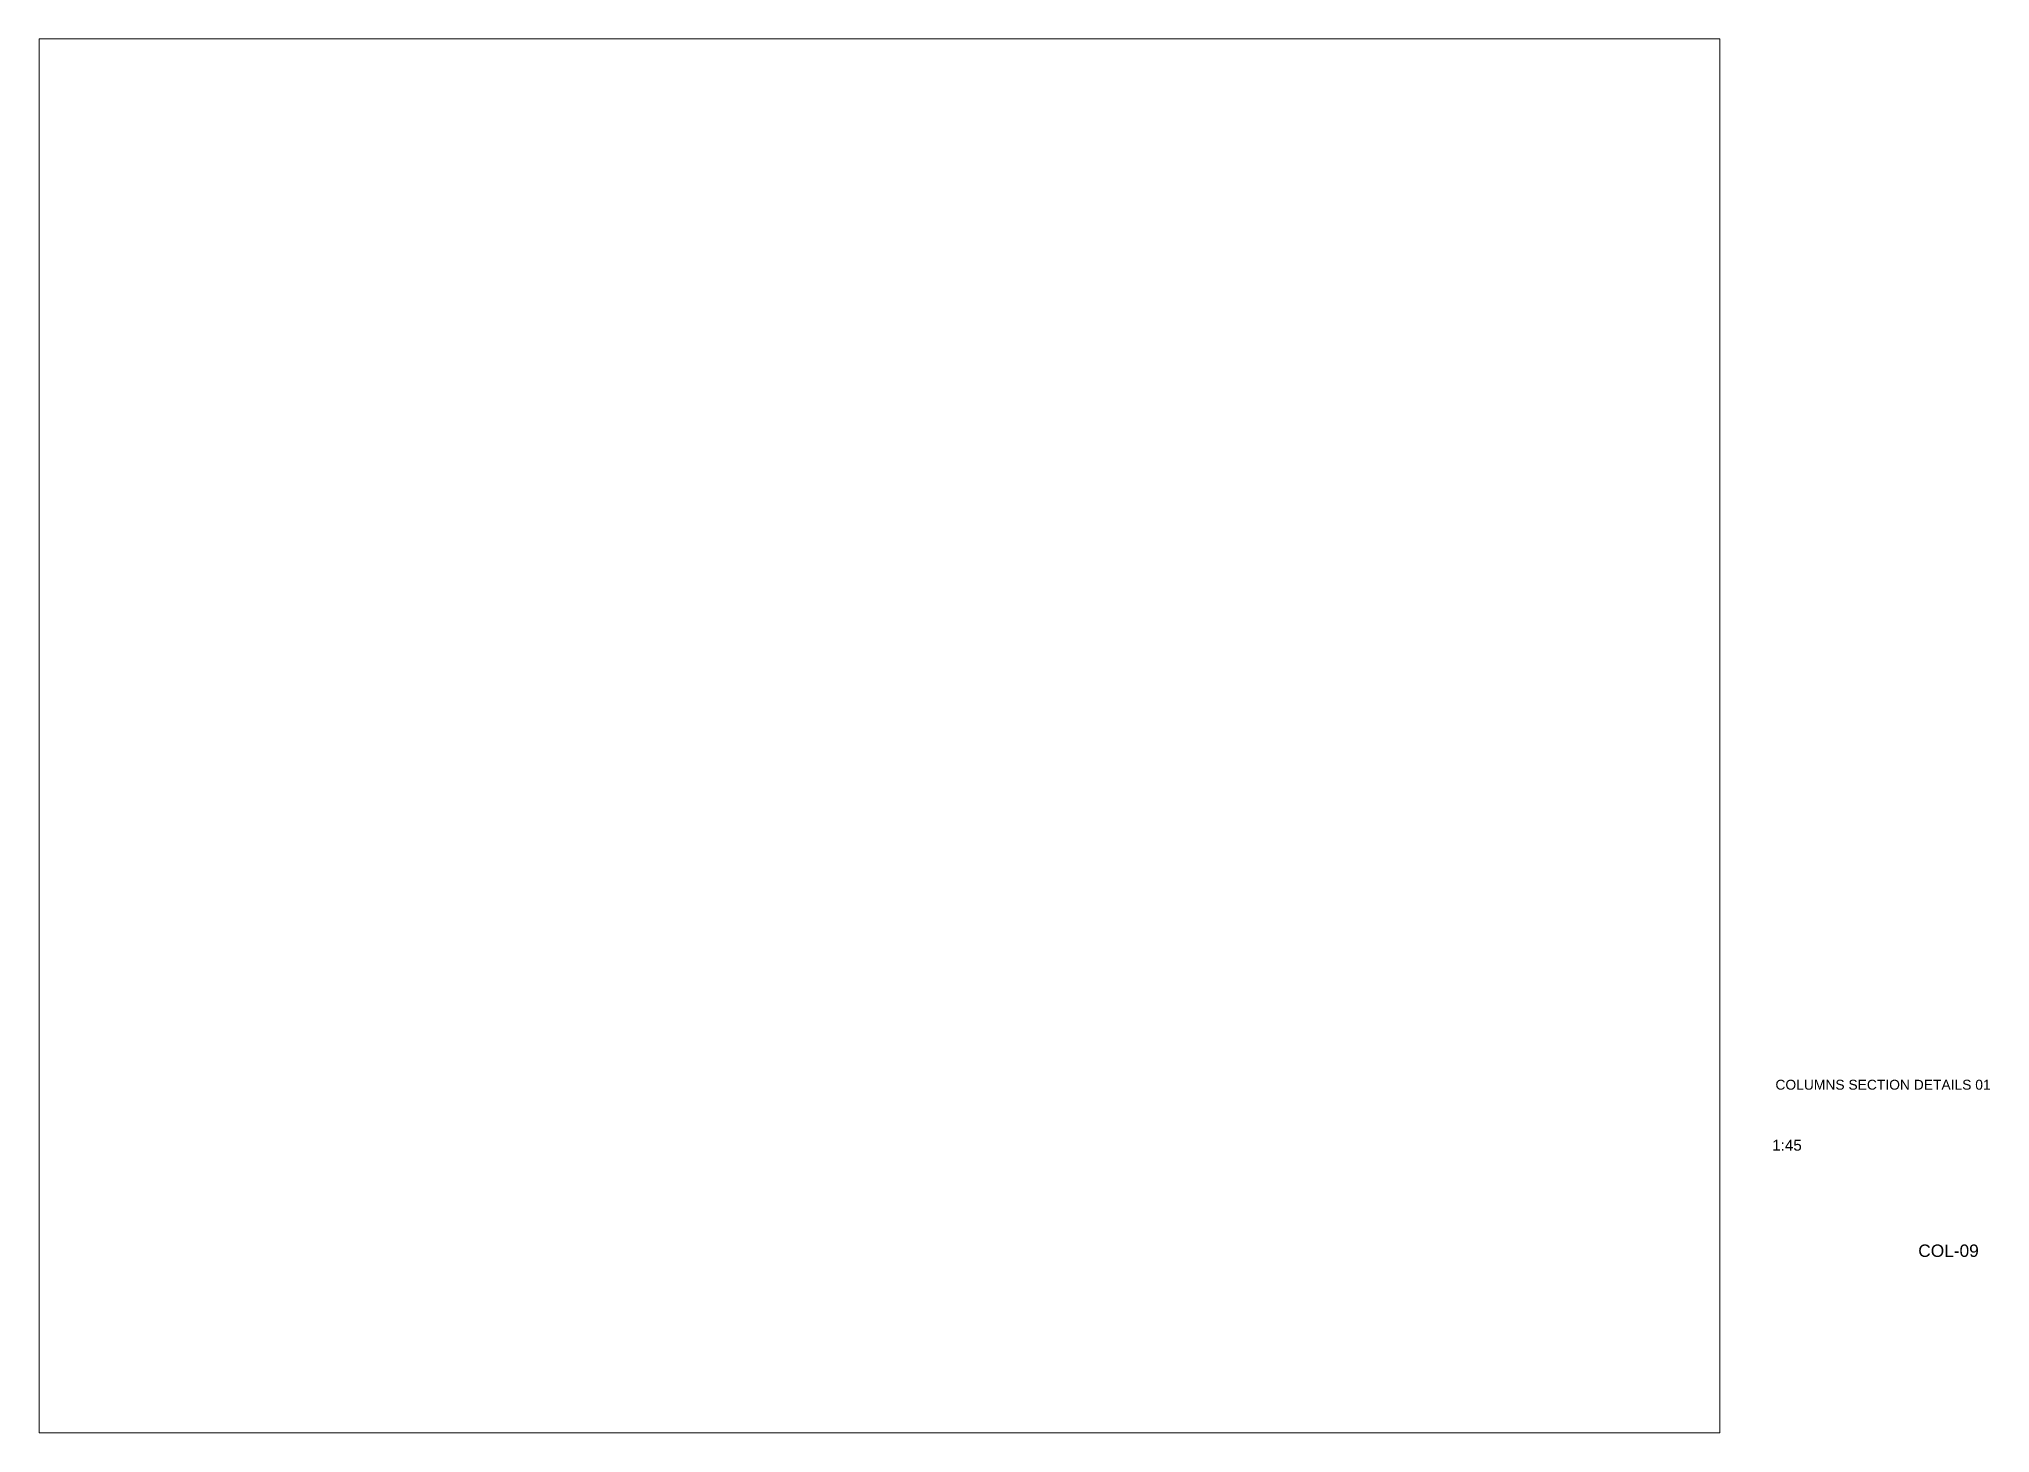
# Paper-space layout 'COL-09' of a CAD drawing. Header units: millimetres. Extents: x 7 to 401, y 11 to 292.
import ezdxf

# ---------------------------------------------------------------- set-up
doc = ezdxf.new("R2010")
doc.units = ezdxf.units.MM
doc.header["$MEASUREMENT"] = 0
for name, color, linetype, lineweight in [('DIM', 174, 'Continuous', 0), ('G-ANNO-TTLB', 6, 'Continuous', 9), ('label', 7, 'Continuous', 0)]:
    doc.layers.add(name, color=color, linetype=linetype, lineweight=lineweight)
doc.styles.add('ARIAL', font='arial.ttf', dxfattribs={"height": 2.2})
doc.styles.get("Standard").update_dxf_attribs({"font": 'arial.ttf'})

psp = doc.layouts.new('COL-09')

# ---------------------------------------------------------------- texts
at = {"layer": 'DIM', "ltscale": 1000, "insert": (350.68, 82.13), "char_height": 2, "attachment_point": 1}
psp.add_mtext_dynamic_manual_height_columns('\\pxqc; COLUMNS SECTION DETAILS 01 ', width=57.6233, gutter_width=14.53, heights=[0], dxfattribs=at)
at = {"layer": 'G-ANNO-TTLB', "color": 0, "insert": (386.99, 48.85), "char_height": 2.5, "width": 14.1097, "attachment_point": 1, "style": 'ARIAL'}
psp.add_mtext('COL-09', dxfattribs=at)
at = {"layer": 'label', "insert": (357.49, 70.01), "char_height": 2.2, "width": 10.6214, "attachment_point": 1}
psp.add_mtext('1:45', dxfattribs=at)

# ---------------------------------------------------------------- viewports
at = {"layer": 'Defpoints'}
psp.add_viewport(center=(177.19, 151.57), size=(339.43, 281.5599), view_center_point=(512254.7563, -377716.3193), view_height=14077.995121, dxfattribs=at)

doc.saveas('drawing.dxf')
